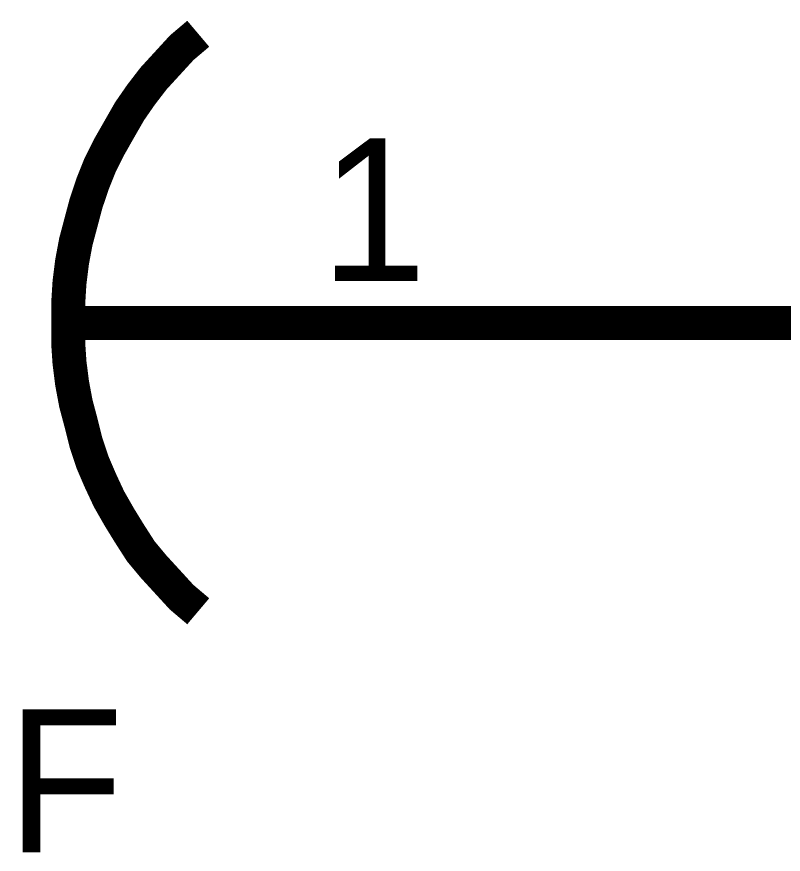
# Model space of a CAD drawing. Header units: inches. Extents: x 0 to 432, y 0 to 280.
# Drawn here: x 83.75 to 90.51, y 162.95 to 170.33 of the extents above; entities that cross this region are included whole.
import ezdxf

# ---------------------------------------------------------------- set-up
doc = ezdxf.new("R2010")
doc.units = ezdxf.units.IN
doc.layers.add('Sheet', color=255, linetype='Continuous')

msp = doc.modelspace()

# ---------------------------------------------------------------- linework, layer by layer
at = {"layer": 'Sheet'}
for points in [[(85.3537, 165.0908, 0.2997, 0.2997, 0), (85.2077, 165.2143, 0.2997, 0.2997, 0), (85.0842, 165.3491, 0.2997, 0.2997, 0), (84.9606, 165.4839, 0.2997, 0.2997, 0), (84.8483, 165.6186, 0.2997, 0.2997, 0), (84.7473, 165.7758, 0.2997, 0.2997, 0), (84.6574, 165.9218, 0.2997, 0.2997, 0), (84.5676, 166.079, 0.2997, 0.2997, 0), (84.489, 166.2475, 0.2997, 0.2997, 0), (84.4216, 166.4047, 0.2997, 0.2997, 0), (84.3654, 166.5732, 0.2997, 0.2997, 0), (84.3205, 166.7528, 0.2997, 0.2997, 0), (84.2756, 166.9213, 0.2997, 0.2997, 0), (84.2419, 167.101, 0.2997, 0.2997, 0), (84.2194, 167.2806, 0.2997, 0.2997, 0), (84.2082, 167.4491, 0.2997, 0.2997, 0), (84.2082, 167.6288, 0.2997, 0.2997, 0), (84.2082, 167.8084, 0.2997, 0.2997, 0), (84.2194, 167.9881, 0.2997, 0.2997, 0), (84.2419, 168.1678, 0.2997, 0.2997, 0), (84.2756, 168.3475, 0.2997, 0.2997, 0), (84.3205, 168.5159, 0.2997, 0.2997, 0), (84.3654, 168.6844, 0.2997, 0.2997, 0), (84.4216, 168.8528, 0.2997, 0.2997, 0), (84.489, 169.0213, 0.2997, 0.2997, 0), (84.5676, 169.1785, 0.2997, 0.2997, 0), (84.6574, 169.3357, 0.2997, 0.2997, 0), (84.7473, 169.4929, 0.2997, 0.2997, 0), (84.8483, 169.6389, 0.2997, 0.2997, 0), (84.9606, 169.7849, 0.2997, 0.2997, 0), (85.0842, 169.9197, 0.2997, 0.2997, 0), (85.2077, 170.0544, 0.2997, 0.2997, 0), (85.3537, 170.178, 0.2997, 0.2997, 0)], [(86.3645, 167.6288, 0.2997, 0.2997, 0), (96.5283, 167.6288, 0.2997, 0.2997, 0), (96.5283, 170.178, 0.2997, 0.2997, 0)], [(84.3317, 167.6288, 0.2997, 0.2997, 0), (86.3645, 167.6288, 0.2997, 0.2997, 0)], [(84.3317, 167.6288, 0.2997, 0.2997, 0), (84.8371, 167.6288, 0.2997, 0.2997, 0)]]:
    msp.add_lwpolyline(points, format="xyseb", dxfattribs=at)

# ---------------------------------------------------------------- texts
for s, height, p in [('1', 1.2577, (86.4319, 167.9994)), ('10uF', 1.25775, (80.8614, 162.9684))]:
    msp.add_text(s, height=height, dxfattribs=at).set_placement(p)

doc.saveas('drawing.dxf')
